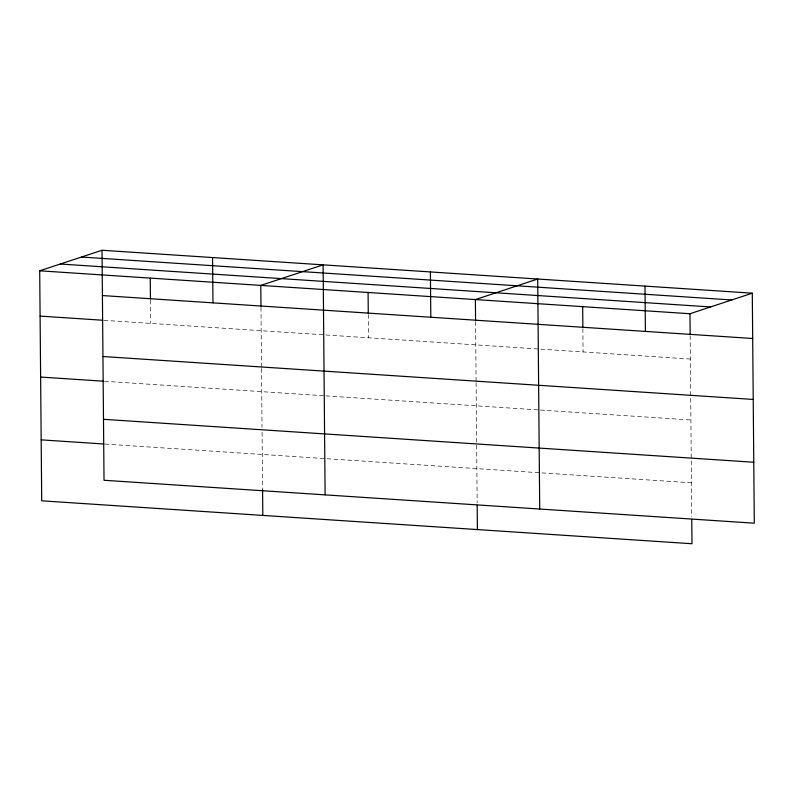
<?xml version="1.0" encoding="UTF-8"?>
<svg xmlns="http://www.w3.org/2000/svg" width="794" height="794" viewBox="0 0 794 794"><rect width="100%" height="100%" fill="white"/><g stroke="black" fill="none" stroke-linecap="round" stroke-linejoin="round"><path stroke-width="0.6" stroke-dasharray="3.97 2.98" d="M103.964 320.319L690.373 359.037M104.5 381.279L324.617 395.809M325.848 395.888L539.215 409.972M540.446 410.051L690.909 419.986M105.046 444.074L691.455 482.792M690.165 335.773L691.753 516.924M582.875 328.686L583.074 351.95M475.576 321.61L476.102 381.438M476.112 382.658L477.154 502.751M368.287 314.523L368.485 337.787M260.988 307.437L261.504 367.275M261.524 368.495L262.03 427.361M262.08 432.293L262.576 489.809M150.443 300.142L150.642 323.406"/><path stroke-width="1.19" d="M691.773 519.365L691.981 543.741L41.705 500.816L39.7 270.804L102.019 250.259L752.295 293.185L754.3 523.196L104.024 480.271L102.019 250.259M39.7 270.804L689.976 313.729L752.295 293.185M81.454 257.038L731.731 299.973M60.265 264.025L710.541 306.95M102.406 295.557L752.692 338.492M40.097 316.101L102.744 320.24M102.942 356.516L753.218 399.442M40.623 377.061L103.27 381.189M103.488 419.311L753.764 462.247M41.179 439.856L103.816 443.995M689.976 313.729L690.155 334.552M644.996 286.108L645.393 331.406M582.677 306.653L582.865 327.465M539.712 509.033L537.697 279.022L475.388 299.566L475.566 320.379M477.184 505.192L477.393 529.578M430.408 271.935L430.805 317.243M368.088 292.48L368.267 313.293M325.113 494.861L323.108 264.859L260.789 285.403L260.978 306.216M262.576 489.809L262.804 515.405M212.564 257.554L212.961 302.861M150.245 278.099L150.433 298.911"/></g></svg>
